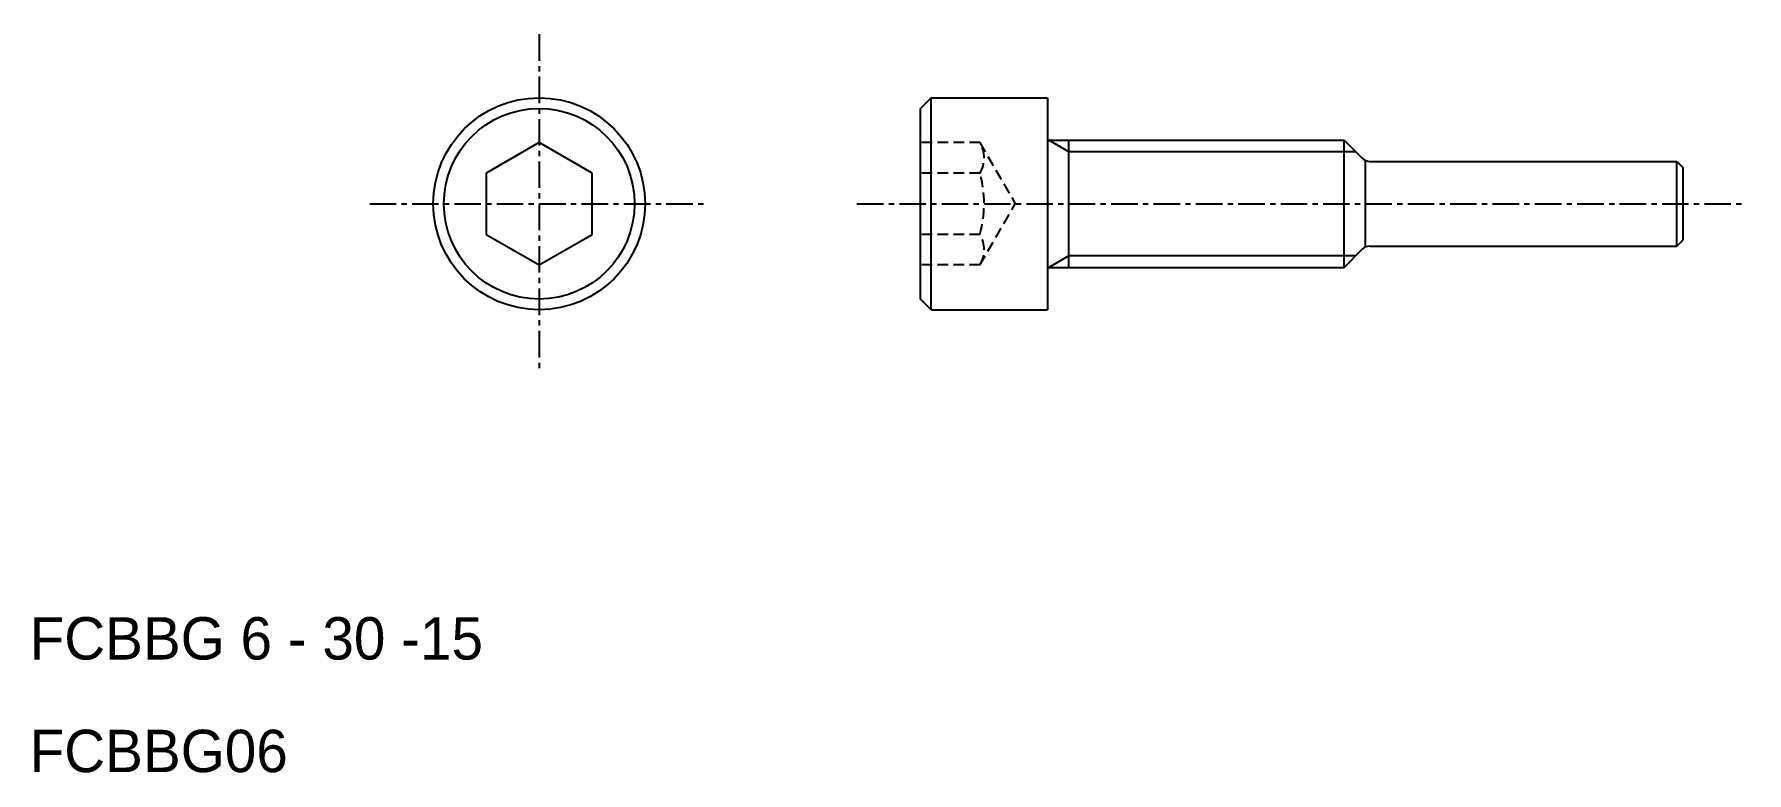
# Model space of a CAD drawing. Extents: x 74.2 to 155, y 161 to 195.8.
import ezdxf

# ---------------------------------------------------------------- set-up
doc = ezdxf.new("R2010")
doc.units = 0
doc.linetypes.add('CENTER', pattern=[2, 1.25, -0.25, 0.25, -0.25])
doc.linetypes.add('DASHED', pattern=[0.75, 0.5, -0.25])
doc.layers.get('0').update_dxf_attribs({"linetype": 'CONTINUOUS'})
doc.layers.add('CENTER', color=1, linetype='CENTER')

msp = doc.modelspace()

# ---------------------------------------------------------------- linework, layer by layer
at = {"color": 7, "linetype": 'CONTINUOUS'}
for p, q in [((116.505, 192.804), (116.005, 192.304)), ((116.505, 192.804), (122.005, 192.804)), ((116.505, 182.804), (116.505, 192.804)), ((122.005, 192.804), (122.005, 182.804)), ((116.005, 183.304), (116.005, 192.304)), ((122.005, 190.804), (136.005, 190.804)), ((123.005, 184.804), (123.005, 190.804)), ((136.005, 184.804), (136.005, 190.804)), ((136.005, 190.804), (136.859, 189.951)), ((98.005, 190.691), (95.505, 189.247)), ((100.505, 189.247), (98.005, 190.691)), ((95.505, 189.247), (95.505, 186.361)), ((100.505, 186.361), (100.505, 189.247)), ((137.005, 185.759), (137.005, 189.849)), ((137.213, 189.804), (151.705, 189.804)), ((151.705, 185.804), (151.705, 189.804)), ((151.705, 189.804), (152.005, 189.504)), ((152.005, 186.104), (152.005, 189.504)), ((95.505, 186.361), (98.005, 184.917)), ((98.005, 184.917), (100.505, 186.361)), ((151.705, 185.804), (152.005, 186.104)), ((136.005, 184.804), (136.859, 185.658)), ((137.213, 185.804), (151.705, 185.804)), ((122.005, 184.804), (136.005, 184.804)), ((116.505, 182.804), (116.005, 183.304)), ((116.505, 182.804), (122.005, 182.804))]:
    msp.add_line(p, q, dxfattribs=at)
at = {"color": 3, "linetype": 'CONTINUOUS'}
for p, q in [((123.005, 190.263), (122.068, 190.804)), ((136.547, 190.263), (123.005, 190.263)), ((123.005, 185.346), (122.068, 184.804)), ((136.547, 185.346), (123.005, 185.346))]:
    msp.add_line(p, q, dxfattribs=at)
at = {"color": 3, "linetype": 'DASHED'}
for p, q in [((118.812, 190.691), (116.005, 190.691)), ((118.812, 190.691), (120.479, 187.804)), ((118.812, 189.247), (116.005, 189.247)), ((118.812, 184.917), (120.479, 187.804)), ((118.812, 186.361), (116.005, 186.361)), ((118.812, 184.917), (116.005, 184.917))]:
    msp.add_line(p, q, dxfattribs=at)
at = {"color": 7, "linetype": 'CONTINUOUS'}
for radius in [5, 4.5]:
    msp.add_circle((98.005, 187.804), radius, dxfattribs=at)
at = {"color": 3, "linetype": 'DASHED'}
for centre, radius, start, end in [((117.562, 189.969), 1.443, 330, 30), ((113.522, 187.804), 5.483, 344.73852, 15.26148), ((117.562, 185.639), 1.443, 330, 30)]:
    msp.add_arc(centre, radius, start, end, dxfattribs=at)
at = {"color": 7, "linetype": 'CONTINUOUS'}
for centre, start, end in [((137.213, 190.304), 225, 270), ((137.213, 185.304), 90, 135)]:
    msp.add_arc(centre, 0.5, start, end, dxfattribs=at)
at = {"layer": 'CENTER', "color": 1, "linetype": 'CENTER'}
for p, q in [((98.005, 195.804), (98.005, 179.804)), ((90.005, 187.804), (106.005, 187.804)), ((113.005, 187.804), (155.005, 187.804))]:
    msp.add_line(p, q, dxfattribs=at)

# ---------------------------------------------------------------- texts
at = {"color": 7, "linetype": 'CONTINUOUS'}
for s, p in [('FCBBG 6 - 30 -15', (73.951, 166.295)), ('FCBBG06', (73.951, 160.982))]:
    msp.add_text(s, height=2, dxfattribs=at).set_placement(p)

doc.saveas('drawing.dxf')
